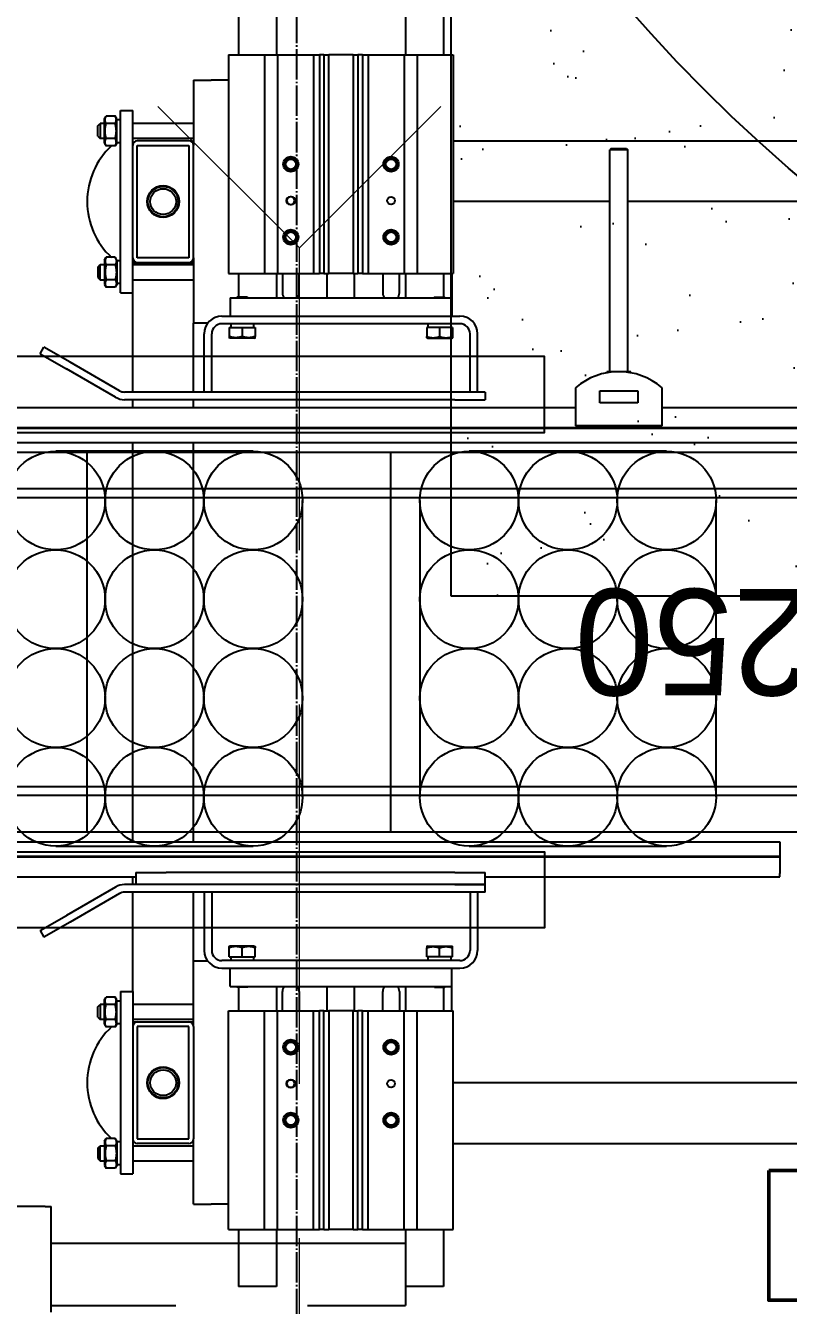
# Model space of a CAD drawing. Header units: millimetres. Extents: x -383313 to -161684, y -117025 to 99224.
# Drawn here: x -345693 to -345190, y -7277 to -6435 of the extents above; entities that cross this region are included whole.
import ezdxf
from ezdxf import colors
from ezdxf.entities.mleader import LeaderData, LeaderLine
from ezdxf.enums import TextEntityAlignment as Align
from ezdxf.math import Vec2, Vec3

# ---------------------------------------------------------------- set-up
doc = ezdxf.new("R2010")
doc.units = ezdxf.units.MM
doc.header["$MEASUREMENT"] = 0
doc.linetypes.add('ESKD_shtrihpunktir', pattern=[18, 15, -1, 1, -1])
doc.linetypes.add('PS-GOST2.303 5', pattern=[24, 20, -1.5, 1, -1.5])
doc.layers.get('Defpoints').update_dxf_attribs({"color": 31})
for name, color, linetype in [('001__КОНСТРУКТИВ__размеры внутр.', 7, 'Continuous'), ('PDF_Geometry', 7, 'Continuous'), ('PS_Оси', 5, 'PS-GOST2.303 5'), ('PV-3401', 7, 'Continuous'), ('PV-CB35', 7, 'Continuous'), ('Длина секции', 1, 'Continuous'), ('Конвейера КУ-190', 1, 'Continuous'), ('Крепление держателей ограждений', 101, 'Continuous'), ('Крепление опоры', 9, 'Continuous'), ('Робот', 30, 'Continuous')]:
    doc.layers.add(name, color=color, linetype=linetype)
doc.styles.add('PSTUDIO', font='arial.ttf')
doc.dimstyles.new('PS_TICK', dxfattribs={"dimscale": 100, "dimtxt": 2.5, "dimasz": 1, "dimexe": 2, "dimexo": 2, "dimgap": 1, "dimtad": 1, "dimdec": 0, "dimzin": 0, "dimdsep": 46, "dimtxsty": 'PSTUDIO', "dimblk": 'ARCHTICK', "dimcen": 2, "dimdle": 1.5, "dimse1": 1, "dimse2": 1, "dimadec": 0, "dimazin": 0, "dimtfac": 1, "dimtdec": 0, "dimtix": 1, "dimtmove": 1, "dimatfit": 3, "dimldrblk": 'ARCHTICK', "dimfxl": 1, "dimtolj": 1, "dimtzin": 0, "dimarcsym": 0})

# ---------------------------------------------------------------- blocks, each defined once
blk = doc.blocks.new('_ArchTick')
at = {"color": 0, "linetype": 'ByBlock', "const_width": 0.15}
blk.add_lwpolyline([(-0.5, -0.5), (0.5, 0.5)], dxfattribs=at)
blk = doc.blocks.new('*D306')
at = {"layer": '001__КОНСТРУКТИВ__размеры внутр.', "color": 0, "linetype": 'ByBlock', "lineweight": -2, "ltscale": 100, "transparency": 16777216}
for p, q in [((-345089.25, -6786.77), (-345089.25, -7566.79)), ((-343889.25, -6786.77), (-343889.25, -7566.79)), ((-343739.25, -7366.79), (-345239.25, -7366.79))]:
    blk.add_line(p, q, dxfattribs=at)
at = {"layer": 'Defpoints', "color": 0, "ltscale": 100, "transparency": 16777216}
for p in [(-345089.25, -6586.77), (-343889.25, -6586.77), (-345089.25, -7366.79)]:
    blk.add_point(p, dxfattribs=at)
at = {"layer": '001__КОНСТРУКТИВ__размеры внутр.', "color": 0, "lineweight": -2, "ltscale": 100, "transparency": 16777216, "xscale": 100, "yscale": 100, "zscale": 100, "rotation": 180}
blk.add_blockref('_ArchTick', (-345089.25, -7366.79), dxfattribs=at)
at = {"layer": '001__КОНСТРУКТИВ__размеры внутр.', "color": 0, "lineweight": -2, "ltscale": 100, "transparency": 16777216, "xscale": 100, "yscale": 100, "zscale": 100}
blk.add_blockref('_ArchTick', (-343889.25, -7366.79), dxfattribs=at)
at = {"layer": '001__КОНСТРУКТИВ__размеры внутр.', "color": 0, "ltscale": 100, "transparency": 16777216, "insert": (-344489.25, -7139.15), "char_height": 250, "attachment_point": 5, "style": 'PSTUDIO'}
blk.add_mtext('\\A1;1200', dxfattribs=at)
blk = doc.blocks.new('Робот ABB IRB660_3.15 (сверху)')
at = {"layer": 'Робот'}
for radius in [3150, 1054]:
    blk.add_circle((0, 0), radius, dxfattribs=at)
at = {"layer": 'Робот', "color": 30, "linetype": 'ESKD_shtrihpunktir', "ltscale": 15}
blk.add_circle((0, 0), 710, dxfattribs=at)
blk = doc.blocks.new('A$Cf5759c35')
at = {"layer": 'PDF_Geometry', "color": 8, "lineweight": 13}
for points in [[(12856.46, 11777.13), (12949.6, 11684), (13042.73, 11777.13)], [(12949.6, 11485.03), (12949.6, 11684)], [(12949.6, 11133.67), (12949.6, 11383.43)], [(12949.6, 10782.3), (12949.6, 11032.07)]]:
    blk.add_lwpolyline(points, dxfattribs=at)
blk = doc.blocks.new('A$C0e877309')
h = blk.add_hatch()
h.set_pattern_fill('AR-SAND', color=256, scale=2)
h.set_pattern_definition([(37.5, (-2480.5, -1360.185), (-3.2, 97.8826), [0, -77.216, 0, -86.36, 0, -82.55]), (7.5, (-2480.5, -1360.19), (89.9047, 143.365), [0, -41.656, 0, -69.596, 0, -26.67]), (327.5, (-2542.98, -1360.185), (158.1985, 0.2874), [0, -25.4, 0, -91.44, 0, -119.38]), (317.5, (-2542.98, -1360.19), (152.7113, 44.586), [0, -12.7, 0, -59.944, 0, -68.58])])
h.paths.add_polyline_path([(-975.05, 987.36), (-975.05, -1012.64), (1024.95, -1012.64), (1024.95, 987.36)])
at = {"ltscale": 100}
blk.add_lwpolyline([(-975.05, -1012.64), (1024.95, -1012.64), (1024.95, 987.36), (-975.05, 987.36)], close=True, dxfattribs=at)
blk = doc.blocks.new('A$C287bafe4')
for points in [[(65, 260), (-65, 260)], [(-97.5, 227.5), (-97.5, 32.5)], [(97.5, 32.5), (97.5, 227.5)], [(-65, 0), (65, 0)]]:
    blk.add_lwpolyline(points)
for centre in [(-65, 227.5), (0, 227.5), (65, 227.5), (-65, 162.5), (0, 162.5), (65, 162.5), (-65, 97.5), (0, 97.5), (65, 97.5), (-65, 32.5), (0, 32.5), (65, 32.5)]:
    blk.add_circle(centre, 32.5)
blk = doc.blocks.new('*U205')
at = {"layer": 'PV-3401'}
for p, q in [((15146.62, -3952.19), (15114.62, -3952.19)), ((15146.62, -3952.19), (15150.62, -3952.19)), ((15150.62, -4021.69), (15150.62, -3952.19)), ((15150.62, -3976.19), (15383.87, -3976.19)), ((15383.87, -3976.19), (15383.87, -3979.69)), ((15383.87, -3979.69), (15383.87, -4013.69)), ((15150.62, -4017.19), (15232.62, -4017.19)), ((15319.32, -4017.19), (15383.87, -4017.19)), ((15383.87, -4013.69), (15383.87, -4017.19))]:
    blk.add_line(p, q, dxfattribs=at)
blk = doc.blocks.new('*U206')
at = {"layer": 'PV-CB35'}
for p, q in [((1352.09, 1947.09), (1352.09, 1909.59)), ((1377.09, 1947.09), (1377.09, 1909.59)), ((1462.09, 1947.09), (1462.09, 1909.59)), ((1487.09, 1947.09), (1487.09, 1909.59)), ((1345.59, 1909.59), (1369.34, 1909.59)), ((1345.59, 1909.59), (1345.59, 1765.59)), ((1369.34, 1909.59), (1377.84, 1909.59)), ((1369.34, 1909.59), (1369.34, 1765.59)), ((1377.84, 1909.59), (1401.59, 1909.59)), ((1377.84, 1909.59), (1377.84, 1765.59)), ((1401.59, 1909.59), (1405.39, 1909.59)), ((1401.59, 1909.59), (1401.59, 1765.59)), ((1408.39, 1909.59), (1405.39, 1909.59)), ((1405.39, 1909.59), (1405.39, 1765.59)), ((1408.39, 1909.59), (1411.59, 1909.59)), ((1408.39, 1909.59), (1408.39, 1765.59)), ((1411.59, 1765.59), (1411.59, 1909.59)), ((1427.59, 1909.59), (1411.59, 1909.59)), ((1427.59, 1909.59), (1427.59, 1765.59)), ((1427.59, 1909.59), (1430.79, 1909.59)), ((1430.79, 1909.59), (1430.79, 1765.59)), ((1433.79, 1909.59), (1430.79, 1909.59)), ((1433.79, 1909.59), (1437.59, 1909.59)), ((1433.79, 1909.59), (1433.79, 1765.59)), ((1437.59, 1909.59), (1461.34, 1909.59)), ((1437.59, 1909.59), (1437.59, 1765.59)), ((1461.34, 1909.59), (1469.84, 1909.59)), ((1461.34, 1909.59), (1461.34, 1765.59)), ((1469.84, 1909.59), (1493.59, 1909.59)), ((1469.84, 1909.59), (1469.84, 1765.59)), ((1493.59, 1909.59), (1493.59, 1765.59)), ((1322.54, 1892.97), (1334.14, 1892.97)), ((1322.54, 1892.97), (1322.54, 1849.97)), ((1345.59, 1892.97), (1334.14, 1892.97)), ((1274.54, 1872.97), (1282.54, 1872.97)), ((1274.54, 1752.97), (1274.54, 1872.97)), ((1282.54, 1849.97), (1282.54, 1872.97)), ((1259.54, 1862.87), (1261.14, 1864.47)), ((1259.54, 1856.07), (1259.54, 1862.87)), ((1261.14, 1864.47), (1261.14, 1854.47)), ((1264.04, 1864.47), (1261.14, 1864.47)), ((1264.04, 1867.47), (1265.09, 1869.29)), ((1264.04, 1851.47), (1264.04, 1867.47)), ((1271, 1869.29), (1265.09, 1869.29)), ((1271, 1864.38), (1265.09, 1864.38)), ((1272.04, 1867.47), (1271, 1869.29)), ((1272.04, 1851.47), (1272.04, 1867.47)), ((1272.04, 1866.97), (1274.54, 1866.97)), ((1322.54, 1864.47), (1282.54, 1864.47)), ((1259.54, 1856.07), (1261.14, 1854.47)), ((1264.04, 1854.47), (1261.14, 1854.47)), ((1271, 1854.56), (1265.09, 1854.56)), ((1322.54, 1854.47), (1282.54, 1854.47)), ((1264.04, 1851.47), (1265.09, 1849.66)), ((1271, 1849.66), (1265.09, 1849.66)), ((1272.04, 1851.47), (1271, 1849.66)), ((1272.04, 1851.97), (1274.54, 1851.97)), ((1282.54, 1775.97), (1282.54, 1849.97)), ((1319.54, 1852.97), (1285.54, 1852.97)), ((1285.54, 1775.97), (1285.54, 1849.97)), ((1285.54, 1849.97), (1319.54, 1849.97)), ((1319.54, 1849.97), (1319.54, 1775.97)), ((1322.54, 1775.97), (1322.54, 1849.97)), ((1493.59, 1852.97), (2952.54, 1852.97)), ((1597.54, 1847.97), (1596.54, 1846.97)), ((1608.54, 1846.97), (1596.54, 1846.97)), ((1596.54, 1700.97), (1596.54, 1846.97)), ((1597.54, 1847.97), (1607.54, 1847.97)), ((1607.54, 1847.97), (1608.54, 1846.97)), ((1608.54, 1700.97), (1608.54, 1846.97)), ((1387.09, 1816.09), (1386.09, 1816.09)), ((1596.54, 1812.97), (1493.59, 1812.97)), ((2196.54, 1812.97), (1608.54, 1812.97)), ((1386.09, 1811.09), (1387.09, 1811.09)), ((1259.54, 1769.87), (1261.14, 1771.47)), ((1259.54, 1769.87), (1259.54, 1763.07)), ((1261.14, 1761.47), (1261.14, 1771.47)), ((1261.14, 1771.47), (1264.04, 1771.47)), ((1264.04, 1774.47), (1265.09, 1776.29)), ((1264.04, 1774.47), (1264.04, 1758.47)), ((1271, 1776.29), (1265.09, 1776.29)), ((1271, 1771.38), (1265.09, 1771.38)), ((1272.04, 1774.47), (1271, 1776.29)), ((1272.04, 1774.47), (1272.04, 1758.47)), ((1274.54, 1773.97), (1272.04, 1773.97)), ((1282.54, 1752.97), (1282.54, 1775.97)), ((1282.54, 1772.97), (1285.54, 1772.97)), ((1282.54, 1771.47), (1322.54, 1771.47)), ((1319.54, 1775.97), (1285.54, 1775.97)), ((1285.54, 1772.97), (1319.54, 1772.97)), ((1319.54, 1772.97), (1322.54, 1772.97)), ((1322.54, 1775.97), (1322.54, 1732.97)), ((1259.54, 1763.07), (1261.14, 1761.47)), ((1261.14, 1761.47), (1264.04, 1761.47)), ((1271, 1761.56), (1265.09, 1761.56)), ((1282.54, 1761.47), (1322.54, 1761.47)), ((1345.59, 1765.59), (1369.34, 1765.59)), ((1352.09, 1765.59), (1352.09, 1750.09)), ((1369.34, 1765.59), (1377.84, 1765.59)), ((1377.09, 1765.59), (1377.09, 1749.59)), ((1377.84, 1765.59), (1401.59, 1765.59)), ((1381.09, 1765.59), (1381.09, 1752.97)), ((1392.09, 1752.97), (1392.09, 1765.59)), ((1401.59, 1765.59), (1405.39, 1765.59)), ((1408.39, 1765.59), (1405.39, 1765.59)), ((1408.39, 1765.59), (1411.59, 1765.59)), ((1410.59, 1749.59), (1410.59, 1765.59)), ((1427.59, 1765.59), (1411.59, 1765.59)), ((1427.59, 1765.59), (1430.79, 1765.59)), ((1428.59, 1749.59), (1428.59, 1765.59)), ((1433.79, 1765.59), (1430.79, 1765.59)), ((1433.79, 1765.59), (1437.59, 1765.59)), ((1437.59, 1765.59), (1461.34, 1765.59)), ((1447.09, 1765.59), (1447.09, 1752.97)), ((1458.09, 1752.97), (1458.09, 1765.59)), ((1461.34, 1765.59), (1469.84, 1765.59)), ((1462.09, 1765.59), (1462.09, 1749.59)), ((1469.84, 1765.59), (1493.59, 1765.59)), ((1487.09, 1765.59), (1487.09, 1750.09)), ((1492.54, 1765.59), (1492.54, 1749.59)), ((1264.04, 1758.47), (1265.09, 1756.66)), ((1271, 1756.66), (1265.09, 1756.66)), ((1272.04, 1758.47), (1271, 1756.66)), ((1274.54, 1758.97), (1272.04, 1758.97)), ((1274.54, 1752.97), (1282.54, 1752.97)), ((1282.54, 1687.59), (1282.54, 1752.97)), ((1346.59, 1749.59), (1346.59, 1737.59)), ((1346.59, 1749.59), (1492.59, 1749.59)), ((1351.19, 1750.09), (1350.69, 1749.59)), ((1354.59, 1750.09), (1351.19, 1750.09)), ((1357.99, 1750.09), (1354.59, 1750.09)), ((1357.99, 1750.09), (1358.49, 1749.59)), ((1481.19, 1750.09), (1480.69, 1749.59)), ((1481.19, 1750.09), (1484.59, 1750.09)), ((1484.59, 1750.09), (1487.99, 1750.09)), ((1487.99, 1750.09), (1488.49, 1749.59)), ((1492.59, 1749.59), (1492.59, 1737.59)), ((1341.29, 1737.59), (1497.89, 1737.59)), ((1346.59, 1737.59), (1492.59, 1737.59)), ((1331.97, 1732.97), (1322.54, 1732.97)), ((1322.54, 1687.59), (1322.54, 1732.97)), ((1497.89, 1732.59), (1341.29, 1732.59)), ((1346.09, 1730.09), (1354.59, 1730.09)), ((1346.09, 1730.09), (1346.09, 1724.14)), ((1347.09, 1732.59), (1347.09, 1730.09)), ((1354.59, 1730.09), (1363.09, 1730.09)), ((1354.59, 1730.09), (1354.59, 1724.14)), ((1362.09, 1732.59), (1362.09, 1730.09)), ((1363.09, 1730.09), (1363.09, 1724.14)), ((1484.59, 1730.09), (1476.09, 1730.09)), ((1476.09, 1730.09), (1476.09, 1724.14)), ((1477.09, 1730.09), (1477.09, 1732.59)), ((1493.09, 1730.09), (1484.59, 1730.09)), ((1484.59, 1730.09), (1484.59, 1724.14)), ((1492.09, 1730.09), (1492.09, 1732.59)), ((1493.09, 1730.09), (1493.09, 1724.14)), ((1329.59, 1687.59), (1329.59, 1725.89)), ((1334.59, 1687.59), (1334.59, 1725.89)), ((1346.59, 1723.09), (1346.09, 1723.38)), ((1354.59, 1723.09), (1346.59, 1723.09)), ((1362.59, 1723.09), (1354.59, 1723.09)), ((1362.59, 1723.09), (1363.09, 1723.38)), ((1476.59, 1723.09), (1476.09, 1723.38)), ((1476.59, 1723.09), (1484.59, 1723.09)), ((1484.59, 1723.09), (1492.59, 1723.09)), ((1492.59, 1723.09), (1493.09, 1723.38)), ((1504.59, 1687.59), (1504.59, 1725.89)), ((1509.59, 1687.59), (1509.59, 1725.89)), ((1221.58, 1712.86), (1224.08, 1717.19)), ((1221.58, 1712.86), (1238.9, 1702.86)), ((1241.4, 1707.19), (1224.08, 1717.19)), ((1271.29, 1684.16), (1238.9, 1702.86)), ((1273.79, 1688.49), (1241.4, 1707.19)), ((1602.54, 1700.97), (1594.54, 1700.97)), ((1594.54, 1700.24), (1594.54, 1700.97)), ((1610.54, 1700.97), (1602.54, 1700.97)), ((1610.54, 1700.24), (1610.54, 1700.97)), ((1494.54, 1687.59), (1277.14, 1687.59)), ((1514.54, 1687.59), (1494.54, 1687.59)), ((1514.54, 1687.59), (1514.54, 1682.59)), ((1574.04, 1690.47), (1574.04, 1665.47)), ((1590.04, 1680.47), (1590.04, 1688.47)), ((1590.04, 1688.47), (1615.04, 1688.47)), ((1615.04, 1688.47), (1615.04, 1680.47)), ((1631.04, 1665.47), (1631.04, 1690.47)), ((878.52, 1677.47), (1574.04, 1677.47)), ((1494.54, 1682.59), (1277.14, 1682.59)), ((1282.54, 1677.47), (1282.54, 1682.59)), ((1322.54, 1677.47), (1322.54, 1682.59)), ((1494.54, 1682.59), (1514.54, 1682.59)), ((1615.04, 1680.47), (1590.04, 1680.47)), ((1631.04, 1677.47), (2174.04, 1677.47)), ((878.52, 1664.34), (2952.54, 1664.34)), ((878.52, 1663.83), (2952.54, 1663.83)), ((1631.04, 1665.47), (1574.04, 1665.47)), ((878.52, 1654.37), (2952.54, 1654.37)), ((1282.54, 1391.57), (1282.54, 1654.37)), ((1322.54, 1391.57), (1322.54, 1654.37)), ((908.52, 1391.57), (1708.52, 1391.57)), ((1708.52, 1391.57), (1708.52, 1382.11)), ((908.52, 1382.11), (1708.52, 1382.11)), ((1708.52, 1382.11), (1708.52, 1381.6)), ((908.52, 1381.6), (1708.52, 1381.6)), ((1708.52, 1381.6), (1708.52, 1370.6)), ((908.52, 1368.47), (1284.54, 1368.47)), ((1282.54, 1363.35), (1282.54, 1368.47)), ((1284.54, 1371.35), (1304.54, 1371.35)), ((1284.54, 1371.35), (1284.54, 1363.35)), ((1494.54, 1371.35), (1304.54, 1371.35)), ((1494.54, 1371.35), (1514.54, 1371.35)), ((1514.54, 1363.35), (1514.54, 1371.35)), ((1514.54, 1368.47), (1708.52, 1368.47)), ((1708.52, 1368.47), (1708.52, 1370.6)), ((1271.29, 1361.78), (1238.9, 1343.08)), ((1273.79, 1357.45), (1241.4, 1338.75)), ((1494.54, 1363.35), (1277.14, 1363.35)), ((1494.54, 1358.35), (1277.14, 1358.35)), ((1282.54, 1292.97), (1282.54, 1358.35)), ((1494.54, 1363.35), (1304.54, 1363.35)), ((1322.54, 1312.97), (1322.54, 1358.35)), ((1329.59, 1358.35), (1329.59, 1320.05)), ((1334.59, 1358.35), (1334.59, 1320.05)), ((1514.54, 1363.35), (1494.54, 1363.35)), ((1494.54, 1363.35), (1514.54, 1363.35)), ((1514.54, 1358.35), (1494.54, 1358.35)), ((1504.59, 1358.35), (1504.59, 1320.05)), ((1509.59, 1358.35), (1509.59, 1320.05)), ((1514.54, 1358.35), (1514.54, 1363.35)), ((1221.58, 1333.08), (1238.9, 1343.08)), ((1221.58, 1333.08), (1224.08, 1328.75)), ((1241.4, 1338.75), (1224.08, 1328.75)), ((1346.59, 1322.85), (1346.09, 1322.56)), ((1354.59, 1322.85), (1346.59, 1322.85)), ((1362.59, 1322.85), (1354.59, 1322.85)), ((1362.59, 1322.85), (1363.09, 1322.56)), ((1476.59, 1322.85), (1476.09, 1322.56)), ((1476.59, 1322.85), (1484.59, 1322.85)), ((1484.59, 1322.85), (1492.59, 1322.85)), ((1492.59, 1322.85), (1493.09, 1322.56)), ((1346.09, 1315.85), (1346.09, 1321.8)), ((1346.09, 1315.85), (1354.59, 1315.85)), ((1347.09, 1315.85), (1347.09, 1313.35)), ((1354.59, 1315.85), (1354.59, 1321.8)), ((1354.59, 1315.85), (1363.09, 1315.85)), ((1362.09, 1315.85), (1362.09, 1313.35)), ((1363.09, 1315.85), (1363.09, 1321.8)), ((1476.09, 1315.85), (1476.09, 1321.8)), ((1484.59, 1315.85), (1476.09, 1315.85)), ((1477.09, 1313.35), (1477.09, 1315.85)), ((1484.59, 1315.85), (1484.59, 1321.8)), ((1493.09, 1315.85), (1484.59, 1315.85)), ((1492.09, 1313.35), (1492.09, 1315.85)), ((1493.09, 1315.85), (1493.09, 1321.8)), ((1331.97, 1312.97), (1322.54, 1312.97)), ((1322.54, 1269.97), (1322.54, 1312.97)), ((1497.89, 1313.35), (1341.29, 1313.35)), ((1341.29, 1308.35), (1497.89, 1308.35)), ((1346.59, 1296.35), (1346.59, 1308.35)), ((1346.59, 1308.35), (1492.59, 1308.35)), ((1492.59, 1296.35), (1492.59, 1308.35)), ((1264.04, 1287.47), (1265.09, 1289.29)), ((1271, 1289.29), (1265.09, 1289.29)), ((1272.04, 1287.47), (1271, 1289.29)), ((1274.54, 1292.97), (1282.54, 1292.97)), ((1274.54, 1292.97), (1274.54, 1172.97)), ((1282.54, 1292.97), (1282.54, 1269.97)), ((1346.59, 1296.35), (1492.59, 1296.35)), ((1351.19, 1295.85), (1350.69, 1296.35)), ((1354.59, 1295.85), (1351.19, 1295.85)), ((1352.09, 1295.85), (1352.09, 1280.35)), ((1357.99, 1295.85), (1354.59, 1295.85)), ((1357.99, 1295.85), (1358.49, 1296.35)), ((1377.09, 1296.35), (1377.09, 1280.35)), ((1381.09, 1280.35), (1381.09, 1292.97)), ((1392.09, 1292.97), (1392.09, 1280.35)), ((1410.59, 1280.35), (1410.59, 1296.35)), ((1428.59, 1280.35), (1428.59, 1296.35)), ((1447.09, 1280.35), (1447.09, 1292.97)), ((1458.09, 1292.97), (1458.09, 1280.35)), ((1462.09, 1296.35), (1462.09, 1280.35)), ((1481.19, 1295.85), (1480.69, 1296.35)), ((1481.19, 1295.85), (1484.59, 1295.85)), ((1484.59, 1295.85), (1487.99, 1295.85)), ((1487.09, 1295.85), (1487.09, 1280.35)), ((1487.99, 1295.85), (1488.49, 1296.35)), ((1492.54, 1280.35), (1492.54, 1296.35)), ((1259.54, 1282.87), (1261.14, 1284.47)), ((1259.54, 1276.07), (1259.54, 1282.87)), ((1261.14, 1284.47), (1261.14, 1274.47)), ((1264.04, 1284.47), (1261.14, 1284.47)), ((1264.04, 1271.47), (1264.04, 1287.47)), ((1271, 1284.38), (1265.09, 1284.38)), ((1272.04, 1271.47), (1272.04, 1287.47)), ((1272.04, 1286.97), (1274.54, 1286.97)), ((1322.54, 1284.47), (1282.54, 1284.47)), ((1259.54, 1276.07), (1261.14, 1274.47)), ((1264.04, 1274.47), (1261.14, 1274.47)), ((1271, 1274.56), (1265.09, 1274.56)), ((1322.54, 1274.47), (1282.54, 1274.47)), ((1282.54, 1272.97), (1285.54, 1272.97)), ((1285.54, 1272.97), (1319.54, 1272.97)), ((1319.54, 1272.97), (1322.54, 1272.97)), ((1345.59, 1280.35), (1369.34, 1280.35)), ((1345.59, 1136.35), (1345.59, 1280.35)), ((1369.34, 1280.35), (1377.84, 1280.35)), ((1369.34, 1136.35), (1369.34, 1280.35)), ((1377.84, 1280.35), (1401.59, 1280.35)), ((1377.84, 1136.35), (1377.84, 1280.35)), ((1401.59, 1280.35), (1405.39, 1280.35)), ((1401.59, 1136.35), (1401.59, 1280.35)), ((1408.39, 1280.35), (1405.39, 1280.35)), ((1405.39, 1136.35), (1405.39, 1280.35)), ((1408.39, 1280.35), (1411.59, 1280.35)), ((1408.39, 1136.35), (1408.39, 1280.35)), ((1411.59, 1280.35), (1411.59, 1136.35)), ((1427.59, 1280.35), (1411.59, 1280.35)), ((1427.59, 1136.35), (1427.59, 1280.35)), ((1427.59, 1280.35), (1430.79, 1280.35)), ((1430.79, 1136.35), (1430.79, 1280.35)), ((1433.79, 1280.35), (1430.79, 1280.35)), ((1433.79, 1280.35), (1437.59, 1280.35)), ((1433.79, 1136.35), (1433.79, 1280.35)), ((1437.59, 1280.35), (1461.34, 1280.35)), ((1437.59, 1136.35), (1437.59, 1280.35)), ((1461.34, 1280.35), (1469.84, 1280.35)), ((1461.34, 1136.35), (1461.34, 1280.35)), ((1469.84, 1280.35), (1493.59, 1280.35)), ((1469.84, 1136.35), (1469.84, 1280.35)), ((1493.59, 1136.35), (1493.59, 1280.35)), ((1264.04, 1271.47), (1265.09, 1269.66)), ((1271, 1269.66), (1265.09, 1269.66)), ((1272.04, 1271.47), (1271, 1269.66)), ((1272.04, 1271.97), (1274.54, 1271.97)), ((1282.54, 1269.97), (1282.54, 1195.97)), ((1285.54, 1269.97), (1285.54, 1195.97)), ((1319.54, 1269.97), (1285.54, 1269.97)), ((1319.54, 1195.97), (1319.54, 1269.97)), ((1322.54, 1269.97), (1322.54, 1195.97)), ((1386.09, 1234.85), (1387.09, 1234.85)), ((2952.54, 1232.97), (1493.59, 1232.97)), ((1387.09, 1229.85), (1386.09, 1229.85)), ((1259.54, 1189.87), (1261.14, 1191.47)), ((1259.54, 1189.87), (1259.54, 1183.07)), ((1261.14, 1181.47), (1261.14, 1191.47)), ((1261.14, 1191.47), (1264.04, 1191.47)), ((1264.04, 1194.47), (1265.09, 1196.29)), ((1264.04, 1194.47), (1264.04, 1178.47)), ((1271, 1196.29), (1265.09, 1196.29)), ((1271, 1191.38), (1265.09, 1191.38)), ((1272.04, 1194.47), (1271, 1196.29)), ((1272.04, 1194.47), (1272.04, 1178.47)), ((1274.54, 1193.97), (1272.04, 1193.97)), ((1282.54, 1195.97), (1282.54, 1172.97)), ((1282.54, 1191.47), (1322.54, 1191.47)), ((1285.54, 1195.97), (1319.54, 1195.97)), ((1319.54, 1192.97), (1285.54, 1192.97)), ((1322.54, 1152.97), (1322.54, 1195.97)), ((1493.59, 1192.97), (2952.54, 1192.97)), ((1259.54, 1183.07), (1261.14, 1181.47)), ((1261.14, 1181.47), (1264.04, 1181.47)), ((1271, 1181.56), (1265.09, 1181.56)), ((1282.54, 1181.47), (1322.54, 1181.47)), ((1264.04, 1178.47), (1265.09, 1176.66)), ((1271, 1176.66), (1265.09, 1176.66)), ((1272.04, 1178.47), (1271, 1176.66)), ((1274.54, 1178.97), (1272.04, 1178.97)), ((1274.54, 1172.97), (1282.54, 1172.97)), ((1322.54, 1152.97), (1334.14, 1152.97)), ((1345.59, 1152.97), (1334.14, 1152.97)), ((1345.59, 1136.35), (1369.34, 1136.35)), ((1352.09, 1136.35), (1352.09, 1098.85)), ((1369.34, 1136.35), (1377.84, 1136.35)), ((1377.09, 1136.35), (1377.09, 1098.85)), ((1377.84, 1136.35), (1401.59, 1136.35)), ((1401.59, 1136.35), (1405.39, 1136.35)), ((1408.39, 1136.35), (1405.39, 1136.35)), ((1408.39, 1136.35), (1411.59, 1136.35)), ((1427.59, 1136.35), (1411.59, 1136.35)), ((1427.59, 1136.35), (1430.79, 1136.35)), ((1433.79, 1136.35), (1430.79, 1136.35)), ((1433.79, 1136.35), (1437.59, 1136.35)), ((1437.59, 1136.35), (1461.34, 1136.35)), ((1461.34, 1136.35), (1469.84, 1136.35)), ((1462.09, 1136.35), (1462.09, 1098.85)), ((1469.84, 1136.35), (1493.59, 1136.35)), ((1487.09, 1136.35), (1487.09, 1098.85)), ((1364.59, 1098.85), (1352.09, 1098.85)), ((1377.09, 1098.85), (1364.59, 1098.85)), ((1474.59, 1098.85), (1462.09, 1098.85)), ((1487.09, 1098.85), (1474.59, 1098.85))]:
    blk.add_line(p, q, dxfattribs=at)
for centre, radius in [((1386.59, 1837.59), 5), ((1386.59, 1837.59), 4.19), ((1386.59, 1837.59), 3.4), ((1452.59, 1837.59), 5), ((1452.59, 1837.59), 4.19), ((1452.59, 1837.59), 3.4), ((1302.54, 1812.97), 10.5), ((1302.54, 1812.97), 10), ((1302.54, 1812.97), 8.5), ((1452.59, 1813.59), 2.5), ((1386.59, 1789.59), 5), ((1452.59, 1789.59), 5), ((1386.59, 1789.59), 4.19), ((1386.59, 1789.59), 3.4), ((1452.59, 1789.59), 4.19), ((1452.59, 1789.59), 3.4), ((1386.59, 1256.35), 5), ((1386.59, 1256.35), 4.19), ((1386.59, 1256.35), 3.4), ((1452.59, 1256.35), 5), ((1452.59, 1256.35), 4.19), ((1452.59, 1256.35), 3.4), ((1302.54, 1232.97), 10.5), ((1302.54, 1232.97), 10), ((1302.54, 1232.97), 8.5), ((1452.59, 1232.35), 2.5), ((1386.59, 1208.35), 5), ((1452.59, 1208.35), 5), ((1386.59, 1208.35), 4.19), ((1386.59, 1208.35), 3.4), ((1452.59, 1208.35), 4.19), ((1452.59, 1208.35), 3.4)]:
    blk.add_circle(centre, radius, dxfattribs=at)
for centre, radius, start, end in [((1302.54, 1812.97), 50, 132.80244, 227.19756), ((1285.54, 1849.97), 3, 90, 180), ((1319.54, 1849.97), 3, 0, 90), ((1386.09, 1813.59), 2.5, 90, 270), ((1386.59, 1813.59), 2.5, 90, 270), ((1386.59, 1813.59), 2.5, -90, 90), ((1387.09, 1813.59), 2.5, -90, 90), ((1285.54, 1775.97), 3, 180, 270), ((1319.54, 1775.97), 3, -90, 0), ((1386.59, 1752.97), 5.5, 180, 217.88544), ((1386.59, 1752.97), 5.5, -37.88544, 0), ((1452.59, 1752.97), 5.5, 180, 217.88544), ((1452.59, 1752.97), 5.5, -37.88544, 0), ((1341.29, 1725.89), 11.7, 90, 180), ((1497.89, 1725.89), 11.7, 0, 90), ((1341.29, 1725.89), 6.7, 90, 180), ((1497.89, 1725.89), 6.7, 360, 90), ((1602.54, 1657.04), 43.93, 49.55028, 130.44972), ((1277.14, 1694.29), 6.7, 240, 270), ((1277.14, 1694.29), 11.7, 240, 270), ((1277.14, 1351.65), 11.7, 90, 120), ((1277.14, 1351.65), 6.7, 90, 120), ((1341.29, 1320.05), 11.7, 180, 270), ((1341.29, 1320.05), 6.7, 180, 270), ((1497.89, 1320.05), 11.7, 270, 0), ((1497.89, 1320.05), 6.7, -90, 0), ((1386.59, 1292.97), 5.5, 142.11456, 180), ((1386.59, 1292.97), 5.5, 0, 37.88544), ((1452.59, 1292.97), 5.5, 142.11456, 180), ((1452.59, 1292.97), 5.5, 0, 37.88544), ((1285.54, 1269.97), 3, 90, 180), ((1319.54, 1269.97), 3, 360, 90), ((1302.54, 1232.97), 50, 132.80244, 227.19756), ((1386.09, 1232.35), 2.5, 90, 270), ((1386.59, 1232.35), 2.5, 90, 270), ((1386.59, 1232.35), 2.5, 270, 90), ((1387.09, 1232.35), 2.5, 270, 90), ((1285.54, 1195.97), 3, 180, 270), ((1319.54, 1195.97), 3, 270, 0)]:
    blk.add_arc(centre, radius, start, end, dxfattribs=at)
for points, weights in [([(1265.09, 1864.38), (1263.68, 1866.83), (1265.09, 1869.29)], [1.22364575665, 1.41294441399, 1.22364575665]), ([(1265.09, 1854.56), (1263.68, 1859.47), (1265.09, 1864.38)], [1.22364575665, 1.41294441399, 1.22364575665]), ([(1271, 1864.38), (1272.41, 1866.83), (1271, 1869.29)], [1.22364575665, 1.41294441399, 1.22364575665]), ([(1271, 1854.56), (1272.41, 1859.47), (1271, 1864.38)], [1.22364575665, 1.41294441399, 1.22364575665]), ([(1265.09, 1849.66), (1263.68, 1852.11), (1265.09, 1854.56)], [1.22364575665, 1.41294441399, 1.22364575665]), ([(1271, 1849.66), (1272.41, 1852.11), (1271, 1854.56)], [1.22364575665, 1.41294441399, 1.22364575665]), ([(1265.09, 1776.29), (1263.68, 1773.83), (1265.09, 1771.38)], [1.22364575665, 1.41294441399, 1.22364575665]), ([(1265.09, 1771.38), (1263.68, 1766.47), (1265.09, 1761.56)], [1.22364575665, 1.41294441399, 1.22364575665]), ([(1271, 1776.29), (1272.41, 1773.83), (1271, 1771.38)], [1.22364575665, 1.41294441399, 1.22364575665]), ([(1271, 1771.38), (1272.41, 1766.47), (1271, 1761.56)], [1.22364575665, 1.41294441399, 1.22364575665]), ([(1265.09, 1761.56), (1263.68, 1759.11), (1265.09, 1756.66)], [1.22364575665, 1.41294441399, 1.22364575665]), ([(1271, 1761.56), (1272.41, 1759.11), (1271, 1756.66)], [1.22364575665, 1.41294441399, 1.22364575665]), ([(1354.59, 1724.14), (1350.34, 1722.72), (1346.09, 1724.14)], [1.22364575665, 1.41294441399, 1.22364575665]), ([(1346.09, 1724.14), (1346.09, 1723.38), (1346.09, 1723.38)], [1.22364575665, 1.31829508532, 1.31829508532]), ([(1363.09, 1724.14), (1358.84, 1722.72), (1354.59, 1724.14)], [1.22364575665, 1.41294441399, 1.22364575665]), ([(1363.09, 1723.38), (1363.09, 1723.38), (1363.09, 1724.14)], [1.31829508532, 1.31829508532, 1.22364575665]), ([(1476.09, 1723.38), (1476.09, 1723.38), (1476.09, 1724.14)], [1.31829508532, 1.31829508532, 1.22364575665]), ([(1476.09, 1724.14), (1480.34, 1722.72), (1484.59, 1724.14)], [1.22364575665, 1.41294441399, 1.22364575665]), ([(1484.59, 1724.14), (1488.84, 1722.72), (1493.09, 1724.14)], [1.22364575665, 1.41294441399, 1.22364575665]), ([(1493.09, 1724.14), (1493.09, 1723.38), (1493.09, 1723.38)], [1.22364575665, 1.31829508532, 1.31829508532]), ([(1346.09, 1321.8), (1346.09, 1322.56), (1346.09, 1322.56)], [1.22364575665, 1.31829508532, 1.31829508532]), ([(1354.59, 1321.8), (1350.34, 1323.22), (1346.09, 1321.8)], [1.22364575665, 1.41294441399, 1.22364575665]), ([(1363.09, 1321.8), (1358.84, 1323.22), (1354.59, 1321.8)], [1.22364575665, 1.41294441399, 1.22364575665]), ([(1363.09, 1322.56), (1363.09, 1322.56), (1363.09, 1321.8)], [1.31829508532, 1.31829508532, 1.22364575665]), ([(1476.09, 1322.56), (1476.09, 1322.56), (1476.09, 1321.8)], [1.31829508532, 1.31829508532, 1.22364575665]), ([(1476.09, 1321.8), (1480.34, 1323.22), (1484.59, 1321.8)], [1.22364575665, 1.41294441399, 1.22364575665]), ([(1484.59, 1321.8), (1488.84, 1323.22), (1493.09, 1321.8)], [1.22364575665, 1.41294441399, 1.22364575665]), ([(1493.09, 1321.8), (1493.09, 1322.56), (1493.09, 1322.56)], [1.22364575665, 1.31829508532, 1.31829508532]), ([(1265.09, 1284.38), (1263.68, 1286.83), (1265.09, 1289.29)], [1.22364575665, 1.41294441399, 1.22364575665]), ([(1271, 1284.38), (1272.41, 1286.83), (1271, 1289.29)], [1.22364575665, 1.41294441399, 1.22364575665]), ([(1265.09, 1274.56), (1263.68, 1279.47), (1265.09, 1284.38)], [1.22364575665, 1.41294441399, 1.22364575665]), ([(1271, 1274.56), (1272.41, 1279.47), (1271, 1284.38)], [1.22364575665, 1.41294441399, 1.22364575665]), ([(1265.09, 1269.66), (1263.68, 1272.11), (1265.09, 1274.56)], [1.22364575665, 1.41294441399, 1.22364575665]), ([(1271, 1269.66), (1272.41, 1272.11), (1271, 1274.56)], [1.22364575665, 1.41294441399, 1.22364575665]), ([(1265.09, 1196.29), (1263.68, 1193.83), (1265.09, 1191.38)], [1.22364575665, 1.41294441399, 1.22364575665]), ([(1265.09, 1191.38), (1263.68, 1186.47), (1265.09, 1181.56)], [1.22364575665, 1.41294441399, 1.22364575665]), ([(1271, 1196.29), (1272.41, 1193.83), (1271, 1191.38)], [1.22364575665, 1.41294441399, 1.22364575665]), ([(1271, 1191.38), (1272.41, 1186.47), (1271, 1181.56)], [1.22364575665, 1.41294441399, 1.22364575665]), ([(1265.09, 1181.56), (1263.68, 1179.11), (1265.09, 1176.66)], [1.22364575665, 1.41294441399, 1.22364575665]), ([(1271, 1181.56), (1272.41, 1179.11), (1271, 1176.66)], [1.22364575665, 1.41294441399, 1.22364575665])]:
    blk.add_rational_spline(points, weights, degree=2, dxfattribs=at)
blk = doc.blocks.new('A$C2d5b403e')
at = {"layer": 'Конвейера КУ-190'}
for p, q in [((0, 101), (1250, 101)), ((0, -101), (1250, -101))]:
    blk.add_line(p, q, dxfattribs=at)
blk.add_lwpolyline([(0, -125), (0, 125), (1250, 125), (1250, -125)], close=True, dxfattribs=at)
at = {"layer": 'Конвейера КУ-190', "color": 33}
blk.add_lwpolyline([(0, 95.25), (1238.3, 95.25), (1238.3, -95.25), (0, -95.25)], dxfattribs=at)
at = {"layer": 'Крепление держателей ограждений'}
blk.add_line((1050, 125), (1050, -125), dxfattribs=at)
at = {"layer": 'Крепление опоры'}
blk.add_line((850, 125), (850, -125), dxfattribs=at)
at = {"layer": 'Длина секции'}
blk.add_text('1250', height=70, dxfattribs=at).set_placement((625, 0), align=Align.MIDDLE_CENTER)

msp = doc.modelspace()

# ---------------------------------------------------------------- linework, layer by layer
at = {"color": 112, "ltscale": 100}
for points in [[(-349351.02649, -6702.49977), (-345351.02649, -6702.49977), (-345351.02649, -6652.49977), (-349351.02649, -6652.49977)], [(-349351.02649, -6978.49977), (-345351.02649, -6978.49977), (-345351.02649, -7028.49977), (-349351.02649, -7028.49977)]]:
    msp.add_lwpolyline(points, close=True, dxfattribs=at)
at = {"lineweight": 50, "ltscale": 100}
msp.add_lwpolyline([(-345203.43785, -7188.20897), (-345102.83462, -7188.20897), (-345102.83462, -7273.66217), (-345203.43785, -7273.66217)], close=True, dxfattribs=at)
at = {"layer": 'PS_Оси'}
msp.add_lwpolyline([(-345514.05882, -21435.50851), (-345514.05882, -17582.0977), (-345514.05882, -11582.0977), (-345514.05882, -5582.0977), (-345514.05882, -582.3977), (-345514.05882, 2825.4576)], dxfattribs=at)

# ---------------------------------------------------------------- block references
at = {"ltscale": 100}
for name, p in [('A$Cf5759c35', (-358461.97282, -18264.93104)), ('A$C0e877309', (-344437.63713, -5797.42318)), ('A$C287bafe4', (-345607.79522, -6974.76372)), ('A$C287bafe4', (-345335.62028, -6974.76372))]:
    msp.add_blockref(name, p, dxfattribs=at)
at = {"ltscale": 100, "rotation": 180}
msp.add_blockref('A$C2d5b403e', (-344602.09698, -6840.49977), dxfattribs=at)
at = {"layer": 'PV-3401'}
msp.add_blockref('*U205', (-360826.44461, -3259.90467), dxfattribs=at)
at = {"layer": 'PV-CB35'}
msp.add_blockref('*U206', (-346904.64384, -8363.47011), dxfattribs=at)
at = {"layer": 'Робот', "rotation": 180}
msp.add_blockref('Робот ABB IRB660_3.15 (сверху)', (-344500.63713, -5731.42318), dxfattribs=at)

# ---------------------------------------------------------------- dimensions: what is measured, and where the dimension line sits
at = {"layer": '001__КОНСТРУКТИВ__размеры внутр.', "ltscale": 100}
dim = msp.add_linear_dim(base=(-345089.2459, -7366.79448), p1=(-343889.2459, -6586.77247), p2=(-345089.2459, -6586.77247), dimstyle='PS_TICK', override={"dimse1": 0, "dimse2": 0, "dimarcsym": 1}, dxfattribs=at)
dim.commit()
dim.dimension.update_dxf_attribs({"geometry": '*D306', "text_midpoint": (-344489.2459, -7139.15123)})

# ---------------------------------------------------------------- leaders
at = {"ltscale": 100}
ml = msp.add_multileader_mtext('Standard', dxfattribs=at)
ml.set_content('Y-8\\PSQ-8.1-SQ-8.4', color=256)
ml.set_leader_properties()
ml.build(insert=Vec2(0, 0))
ml.multileader.update_dxf_attribs({"text_right_attachment_type": 6, "dogleg_length": 0.36, "arrow_head_size": 0.18})
ctx = ml.context
ctx.base_point, ctx.char_height, ctx.arrow_head_size, ctx.landing_gap_size, ctx.plane_origin = Vec3(-346286.22005, -6162.32077), 80, 0.18, 0.09, Vec3(-346745.48774, -7121.96769)
ctx.right_attachment, ctx.text_align_type = 6, 2
notes = []
notes.append((ctx, [(1, (1, 1, 0), (-345363.00048, -6218.32077), (-1, 0), 43.03956, [(0, [(-344888.84047, -6758.6966)], 0, [])])]))
ctx.mtext.insert, ctx.mtext.alignment, ctx.mtext.flow_direction = Vec3(-345406.13005, -6122.32077), 3, 5
ml = msp.add_multileader_mtext('Standard', dxfattribs=at)
ml.set_content('Bl-1', color=256)
ml.set_leader_properties()
ml.build(insert=Vec2(0, 0))
ml.multileader.update_dxf_attribs({"text_right_attachment_type": 6, "dogleg_length": 0.36, "arrow_head_size": 0.18})
ctx = ml.context
ctx.base_point, ctx.char_height, ctx.arrow_head_size, ctx.landing_gap_size, ctx.plane_origin = Vec3(-345475.24414, -7329.61921), 80, 0.18, 0.09, Vec3(-346937.93137, -7848.92634)
ctx.right_attachment, ctx.text_align_type = 6, 2
notes.append((ctx, [(1, (1, 1, 0), (-345205.35791, -7385.61921), (-1, 0), 43.03956, [(0, [(-345143.76004, -7245.77651)], 0, [])])]))
ctx.mtext.insert, ctx.mtext.alignment, ctx.mtext.flow_direction = Vec3(-345248.48747, -7289.61921), 3, 5
for ctx, leaders in notes:
    for number, flags, end, landing, length, lines in leaders:
        leader = LeaderData()
        leader.index, (leader.has_last_leader_line, leader.has_dogleg_vector, leader.attachment_direction) = number, flags
        leader.last_leader_point, leader.dogleg_vector, leader.dogleg_length = Vec3(end), Vec3(landing), length
        for number, points, colour, breaks in lines:
            line = LeaderLine()
            line.index, line.vertices, line.color, line.breaks = number, Vec3.list(points), colors.encode_raw_color(colour), breaks
            leader.lines.append(line)
        ctx.leaders.append(leader)

doc.saveas('drawing.dxf')
